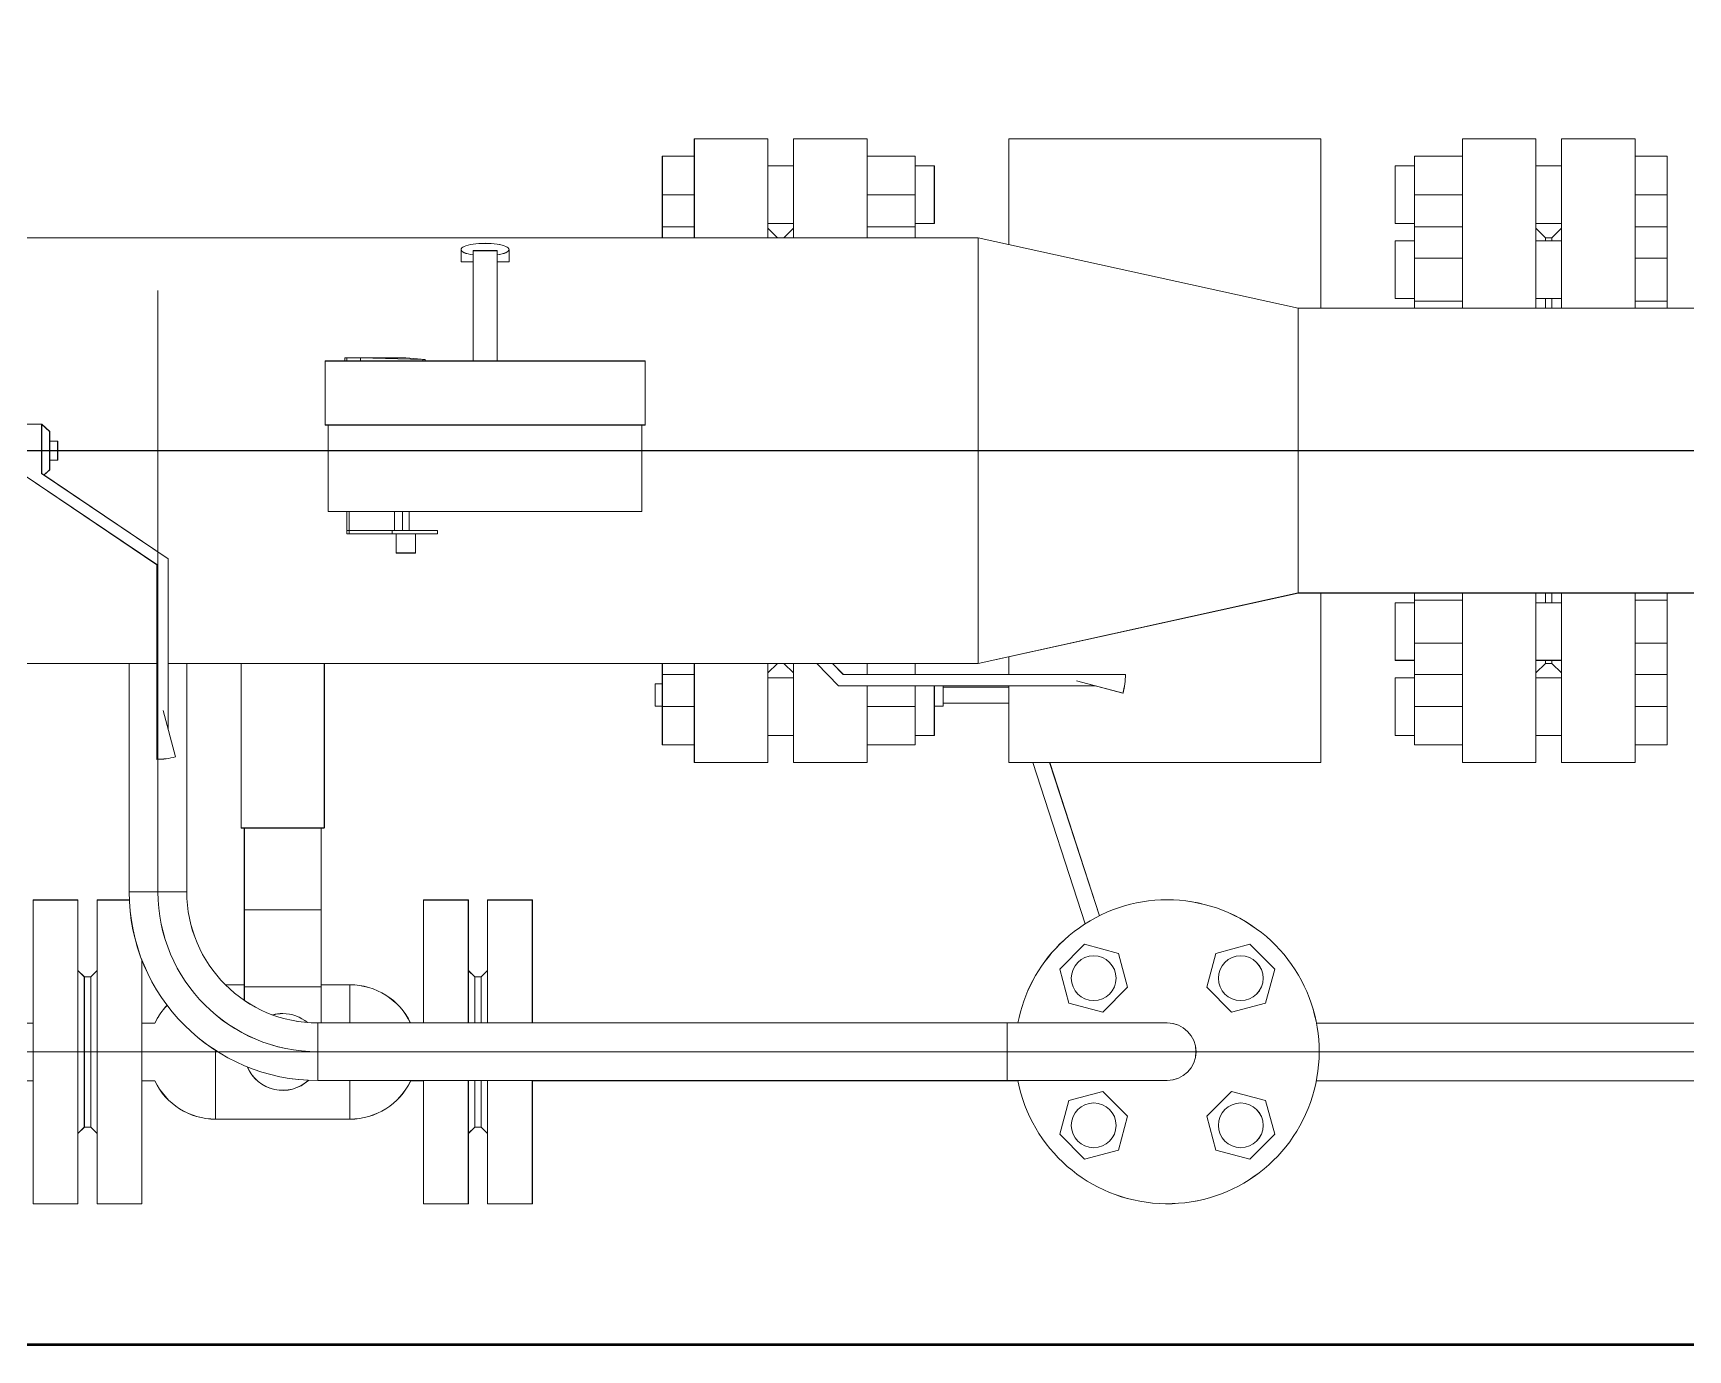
# Model space of a CAD drawing. Header units: millimetres. Extents: x -8689834 to 9419935, y 0 to 233063.
# Drawn here: x -419962 to -419445, y 215422 to 215834 of the extents above; entities that cross this region are included whole.
import ezdxf

# ---------------------------------------------------------------- set-up
doc = ezdxf.new("R2010")
doc.units = ezdxf.units.MM
doc.header["$MEASUREMENT"] = 0
doc.layers.get('0').update_dxf_attribs({"color": 250, "lineweight": 9})
doc.layers.add('25. ЗАЛИВКА ЗОН', color=7, linetype='Continuous', lineweight=0, transparency=0.2)
for name, color, linetype, lineweight in [('2D.ПроекцииПлан. Цвет-Ошибка', 5, 'ByLayer', 35), ('2D.ПроекцииПлан.Перекрытие', 7, 'ByLayer', 0), ('2D.ПроекцииПлан.Стена', 7, 'ByLayer', 0), ('2D.ПроекцииПлан.Т2 Цвет-5', 5, 'ByLayer', 50), ('ViewportFrames', 5, 'Continuous', 0), ('Осевые', 7, 'ByLayer', 0), ('Размеры координатных сеток', 7, 'Continuous', 0)]:
    doc.layers.add(name, color=color, linetype=linetype, lineweight=lineweight)
doc.styles.add('МОЭК-Проект', font='', dxfattribs={"oblique": 15})
doc.styles.get('МОЭК-Проект').set_extended_font_data('GOST_type_A')
doc.dimstyles.new('МОЭК', dxfattribs={"dimtxt": 2.5, "dimasz": 2.5, "dimexe": 1.5, "dimexo": 0.625, "dimgap": 1, "dimtad": 1, "dimdec": 0, "dimlfac": 50, "dimtxsty": 'МОЭК-Проект', "dimblk": 'OBLIQUE', "dimblk1": 'OBLIQUE', "dimblk2": 'OBLIQUE', "dimcen": 2.5, "dimdle": 1.5, "dimadec": 0, "dimazin": 2, "dimtfac": 0.75, "dimtdec": 4, "dimtmove": 1, "dimatfit": 3, "dimldrblk": 'NONE', "dimfxl": 1, "dimtfill": 1, "dimtolj": 1, "dimarcsym": 1})

# ---------------------------------------------------------------- blocks, each defined once
blk = doc.blocks.new('PROJECTION_BLOCK_{40f79fc0-2037-496e-b613-3880be569bae}')
at = {"layer": '2D.ПроекцииПлан. Цвет-Ошибка', "color": 0, "lineweight": -2}
for p, q in [((-2.94, 1.95), (-2.94, 1.379)), ((-2.94, 1.95), (-2.48, 1.95)), ((-2.48, 1.95), (-2.48, 1.379)), ((-2.32, 1.95), (-2.32, 1.33)), ((-2.32, 1.95), (-1.86, 1.95)), ((-1.86, 1.95), (-1.86, 1.33)), ((0.975, 1.95), (-0.975, 1.95)), ((-0.975, 1.95), (-0.975, 1.288)), ((0.975, 0.89), (0.975, 1.95)), ((1.86, 0.89), (1.86, 1.95)), ((2.32, 1.95), (1.86, 1.95)), ((2.32, 0.89), (2.32, 1.95)), ((2.48, 0.89), (2.48, 1.95)), ((2.94, 1.95), (2.48, 1.95)), ((2.94, 0.89), (2.94, 1.95)), ((-2.94, 1.84), (-3.14, 1.84)), ((-3.14, 1.6), (-3.14, 1.84)), ((-2.48, 1.78), (-2.32, 1.78)), ((-1.86, 1.84), (-1.56, 1.84)), ((-1.56, 1.84), (-1.56, 1.6)), ((-1.56, 1.78), (-1.44, 1.78)), ((-1.44, 1.42), (-1.44, 1.78)), ((1.44, 1.42), (1.44, 1.78)), ((1.56, 1.78), (1.44, 1.78)), ((1.56, 1.84), (1.56, 1.6)), ((1.86, 1.84), (1.56, 1.84)), ((2.48, 1.78), (2.32, 1.78)), ((2.94, 1.84), (3.14, 1.84)), ((3.14, 1.6), (3.14, 1.84)), ((-3.14, 1.399), (-3.14, 1.6)), ((-2.94, 1.6), (-3.14, 1.6)), ((-1.86, 1.6), (-1.56, 1.6)), ((-1.56, 1.6), (-1.56, 1.399)), ((1.56, 1.6), (1.56, 1.399)), ((1.86, 1.6), (1.56, 1.6)), ((2.94, 1.6), (3.14, 1.6)), ((3.14, 1.399), (3.14, 1.6)), ((-3.14, 1.33), (-3.14, 1.399)), ((-3.14, 1.399), (-2.94, 1.399)), ((-2.94, 1.379), (-2.94, 1.33)), ((-2.48, 1.42), (-2.32, 1.42)), ((-2.48, 1.39), (-2.42, 1.33)), ((-2.48, 1.379), (-2.48, 1.33)), ((-2.32, 1.39), (-2.38, 1.33)), ((-1.86, 1.399), (-1.56, 1.399)), ((-1.56, 1.42), (-1.44, 1.42)), ((-1.56, 1.399), (-1.56, 1.33)), ((1.56, 1.42), (1.44, 1.42)), ((1.86, 1.399), (1.56, 1.399)), ((1.56, 1.399), (1.56, 1.203)), ((2.48, 1.42), (2.32, 1.42)), ((2.32, 1.39), (2.38, 1.33)), ((2.48, 1.39), (2.42, 1.33)), ((3.14, 1.399), (2.94, 1.399)), ((3.14, 1.203), (3.14, 1.399)), ((1.44, 0.951), (1.44, 1.311)), ((1.56, 1.311), (1.44, 1.311)), ((2.48, 1.311), (2.32, 1.311)), ((2.38, 1.33), (2.38, 1.311)), ((2.38, 1.311), (2.38, 1.33)), ((2.42, 1.33), (2.38, 1.33)), ((2.42, 1.311), (2.42, 1.33)), ((2.42, 1.311), (2.42, 1.33)), ((1.56, 1.203), (1.56, 0.935)), ((1.86, 1.203), (1.56, 1.203)), ((2.94, 1.203), (3.14, 1.203)), ((3.14, 0.935), (3.14, 1.203)), ((1.56, 0.951), (1.44, 0.951)), ((1.56, 0.935), (1.56, 0.89)), ((1.86, 0.935), (1.56, 0.935)), ((2.48, 0.951), (2.32, 0.951)), ((2.38, 0.951), (2.38, 0.89)), ((2.38, 0.89), (2.38, 0.951)), ((2.42, 0.89), (2.42, 0.951)), ((2.42, 0.89), (2.42, 0.951)), ((2.94, 0.935), (3.14, 0.935)), ((3.14, 0.89), (3.14, 0.935)), ((0.975, -1.95), (0.975, -0.89)), ((1.56, -0.89), (1.56, -0.935)), ((1.86, -1.95), (1.86, -0.89)), ((2.32, -1.95), (2.32, -0.89)), ((2.38, -0.89), (2.38, -0.951)), ((2.38, -0.951), (2.38, -0.89)), ((2.42, -0.951), (2.42, -0.89)), ((2.42, -0.951), (2.42, -0.89)), ((2.48, -1.95), (2.48, -0.89)), ((2.94, -1.95), (2.94, -0.89)), ((3.14, -0.935), (3.14, -0.89)), ((1.44, -1.311), (1.44, -0.951)), ((1.56, -0.951), (1.44, -0.951)), ((1.86, -0.935), (1.56, -0.935)), ((1.56, -0.935), (1.56, -1.203)), ((2.48, -0.951), (2.32, -0.951)), ((2.94, -0.935), (3.14, -0.935)), ((3.14, -1.203), (3.14, -0.935)), ((1.86, -1.203), (1.56, -1.203)), ((1.56, -1.203), (1.56, -1.399)), ((3.14, -1.203), (2.94, -1.203)), ((3.14, -1.399), (3.14, -1.203)), ((-3.14, -1.399), (-3.14, -1.33)), ((-2.94, -1.33), (-2.94, -1.95)), ((-2.48, -1.33), (-2.48, -1.95)), ((-2.48, -1.39), (-2.42, -1.33)), ((-2.32, -1.39), (-2.38, -1.33)), ((-2.32, -1.33), (-2.32, -1.95)), ((-1.86, -1.33), (-1.86, -1.4)), ((-1.56, -1.33), (-1.56, -1.399)), ((-0.975, -1.288), (-0.975, -1.4)), ((1.56, -1.311), (1.44, -1.311)), ((2.48, -1.311), (2.32, -1.311)), ((2.32, -1.39), (2.38, -1.33)), ((2.38, -1.311), (2.38, -1.33)), ((2.38, -1.33), (2.38, -1.311)), ((2.42, -1.33), (2.38, -1.33)), ((2.42, -1.33), (2.42, -1.311)), ((2.42, -1.33), (2.42, -1.311)), ((2.48, -1.39), (2.42, -1.33)), ((-3.14, -1.6), (-3.14, -1.399)), ((-2.94, -1.399), (-3.14, -1.399)), ((-2.48, -1.42), (-2.32, -1.42)), ((-1.86, -1.399), (-1.56, -1.399)), ((-1.56, -1.399), (-1.56, -1.4)), ((1.44, -1.78), (1.44, -1.42)), ((1.56, -1.42), (1.44, -1.42)), ((1.56, -1.399), (1.56, -1.6)), ((1.86, -1.399), (1.56, -1.399)), ((2.48, -1.42), (2.32, -1.42)), ((2.94, -1.399), (3.14, -1.399)), ((3.14, -1.6), (3.14, -1.399)), ((-1.86, -1.47), (-1.86, -1.95)), ((-1.56, -1.47), (-1.56, -1.6)), ((-1.44, -1.78), (-1.44, -1.47)), ((-0.975, -1.47), (-0.975, -1.95)), ((-2.94, -1.6), (-3.14, -1.6)), ((-3.14, -1.84), (-3.14, -1.6)), ((-1.86, -1.6), (-1.56, -1.6)), ((-1.56, -1.6), (-1.56, -1.84)), ((1.86, -1.6), (1.56, -1.6)), ((1.56, -1.6), (1.56, -1.84)), ((2.94, -1.6), (3.14, -1.6)), ((3.14, -1.84), (3.14, -1.6)), ((-3.14, -1.84), (-2.94, -1.84)), ((-2.48, -1.78), (-2.32, -1.78)), ((-1.86, -1.84), (-1.56, -1.84)), ((-1.56, -1.78), (-1.44, -1.78)), ((1.56, -1.78), (1.44, -1.78)), ((1.86, -1.84), (1.56, -1.84)), ((2.48, -1.78), (2.32, -1.78)), ((3.14, -1.84), (2.94, -1.84)), ((-2.94, -1.95), (-2.48, -1.95)), ((-2.32, -1.95), (-1.86, -1.95)), ((-0.975, -1.95), (0.975, -1.95)), ((2.32, -1.95), (1.86, -1.95)), ((2.94, -1.95), (2.48, -1.95))]:
    blk.add_line(p, q, dxfattribs=at)
blk = doc.blocks.new('PROJECTION_BLOCK_{9aef8862-d905-4c53-a1ab-19362dcf61aa}')
at = {"layer": '2D.ПроекцииПлан.Т2 Цвет-5', "color": 0, "lineweight": -2}
for p, q in [((-3.62, -0.89), (-3.62, 0.89)), ((3.62, 0.89), (-3.62, 0.89)), ((3.62, -0.89), (-3.62, -0.89))]:
    blk.add_line(p, q, dxfattribs=at)
blk = doc.blocks.new('PROJECTION_BLOCK_{787d4f7b-bfe7-4a33-87eb-fbffb0af8409}')
at = {"layer": '2D.ПроекцииПлан.Т2 Цвет-5', "color": 0, "lineweight": -2}
for p, q in [((-1, 1.33), (-1, -1.33)), ((-1, 1.33), (1, 0.89)), ((1, 0.89), (1, -0.89)), ((-1, -1.33), (1, -0.89))]:
    blk.add_line(p, q, dxfattribs=at)
blk = doc.blocks.new('PROJECTION_BLOCK_{f973047a-b013-4ef5-a776-5f962734593d}')
at = {"layer": '2D.ПроекцииПлан.Т2 Цвет-5', "color": 0, "lineweight": -2}
for p, q in [((-0.15, 0.852), (-0.15, 0.929)), ((-0.15, 0.852), (-0.075, 0.852)), ((-0.075, 0.232), (-0.075, 0.922)), ((-0.075, 0.922), (0.075, 0.922)), ((0.075, 0.232), (0.075, 0.922)), ((0.075, 0.852), (0.15, 0.852)), ((0.15, 0.852), (0.15, 0.929)), ((-1, 0.232), (1, 0.232)), ((-1, -0.168), (-1, 0.232)), ((-0.877, 0.252), (-0.863, 0.252)), ((-0.877, 0.232), (-0.877, 0.252)), ((-0.877, 0.252), (-0.877, 0.232)), ((-0.877, 0.252), (-0.778, 0.252)), ((-0.863, 0.232), (-0.863, 0.252)), ((-0.389, 0.242), (-0.778, 0.252)), ((-0.778, 0.232), (-0.778, 0.252)), ((-0.778, 0.252), (-0.495, 0.252)), ((-0.495, 0.252), (-0.778, 0.252)), ((-0.778, 0.252), (-0.778, 0.232)), ((-0.375, 0.242), (-0.495, 0.252)), ((-0.389, 0.232), (-0.389, 0.242)), ((-0.389, 0.242), (-0.375, 0.242)), ((-0.375, 0.242), (-0.375, 0.232)), ((1, -0.168), (1, 0.232)), ((-1, -0.168), (1, -0.168)), ((-0.98, -0.708), (-0.98, -0.168)), ((0.98, -0.708), (0.98, -0.168)), ((-0.98, -0.708), (0.98, -0.708)), ((-0.863, -0.848), (-0.863, -0.708)), ((-0.849, -0.848), (-0.849, -0.708)), ((-0.566, -0.828), (-0.566, -0.708)), ((-0.515, -0.828), (-0.515, -0.708)), ((-0.475, -0.828), (-0.475, -0.708)), ((-0.863, -0.828), (-0.863, -0.848)), ((-0.863, -0.828), (-0.58, -0.828)), ((-0.863, -0.848), (-0.849, -0.848)), ((-0.863, -0.848), (-0.58, -0.848)), ((-0.297, -0.828), (-0.58, -0.828)), ((-0.58, -0.828), (-0.58, -0.848)), ((-0.58, -0.848), (-0.297, -0.848)), ((-0.555, -0.848), (-0.555, -0.968)), ((-0.435, -0.848), (-0.435, -0.968)), ((-0.297, -0.848), (-0.297, -0.828)), ((-0.537, -0.968), (-0.555, -0.968)), ((-0.435, -0.968), (-0.537, -0.968))]:
    blk.add_line(p, q, dxfattribs=at)
for start_param, end_param in [(0, 3.141593), (-3.141593, -2.094395), (-1.047198, 0)]:
    blk.add_ellipse((0, 0.929), major_axis=(0.15, 0), ratio=0.258819, start_param=start_param, end_param=end_param, dxfattribs=at)
blk = doc.blocks.new('PROJECTION_BLOCK_{eac735c9-7404-4fa7-95fc-d689f75407e3}')
at = {"layer": '2D.ПроекцииПлан.Т2 Цвет-5', "color": 0, "lineweight": -2}
for p, q in [((4.113, 1.33), (-4.113, 1.33)), ((4.113, -1.33), (4.113, 1.33)), ((-1.02, -1.33), (-4.113, -1.33)), ((4.113, -1.33), (-0.95, -1.33))]:
    blk.add_line(p, q, dxfattribs=at)
blk = doc.blocks.new('PROJECTION_BLOCK_{2543ad43-a226-4021-ac61-86359da577a0}')
at = {"layer": '2D.ПроекцииПлан.Т2 Цвет-5', "color": 0, "lineweight": -2}
for p, q in [((-0.964, 0.093), (-0.829, -0.047)), ((-0.867, 0.093), (-0.799, 0.023)), ((-0.799, 0.023), (0.684, 0.023)), ((0.964, 0.023), (0.684, 0.023)), ((-0.829, -0.047), (0.775, -0.047)), ((0.949, -0.093), (0.659, -0.016))]:
    blk.add_line(p, q, dxfattribs=at)
at = {"layer": '2D.ПроекцииПлан.Т2 Цвет-5', "color": 0, "lineweight": -2, "extrusion": (0, 0, -1)}
blk.add_arc((-0.514, 0.023), 0.45, 180, 195, dxfattribs=at)
blk = doc.blocks.new('PROJECTION_BLOCK_{0099ff60-5327-45ea-bb2b-74a73f36a97c}')
at = {"layer": '2D.ПроекцииПлан.Т2 Цвет-5', "color": 0, "lineweight": -2}
for p, q in [((-0.514, 1.195), (-0.456, 1.195)), ((-0.514, 1.195), (-0.514, 1.125)), ((-0.456, 1.195), (-0.34, 1.195)), ((-0.456, 1.195), (-0.456, 1.125)), ((-0.34, 1.125), (-0.34, 1.195)), ((-0.34, 1.195), (-0.283, 1.195)), ((-0.283, 1.195), (-0.283, 1.125)), ((-0.278, 1.125), (-0.518, 1.125)), ((-0.518, 1.125), (-0.518, 1.005)), ((-0.278, 1.125), (-0.278, 1.005)), ((-0.158, 0.975), (-0.638, 0.975)), ((-0.638, 0.975), (-0.638, 0.495)), ((-0.554, 1.005), (-0.571, 0.975)), ((-0.242, 1.005), (-0.554, 1.005)), ((-0.225, 0.975), (-0.242, 1.005)), ((-0.158, 0.495), (-0.158, 0.975)), ((-0.898, 0.735), (-0.898, 0.895)), ((-0.638, 0.895), (-0.898, 0.895)), ((-0.158, 0.885), (-0.088, 0.885)), ((-0.086, 0.735), (-0.158, 0.859)), ((-0.088, 0.738), (-0.088, 0.9)), ((0.062, 0.9), (-0.088, 0.9)), ((0.062, 0.592), (0.062, 0.9)), ((0.062, 0.9), (0.062, 0.592)), ((0.062, 0.9), (0.112, 0.855)), ((0.112, 0.855), (0.112, 0.615)), ((-0.898, 0.575), (-0.898, 0.735)), ((-0.158, 0.611), (-0.086, 0.735)), ((-0.088, 0.57), (-0.088, 0.732)), ((0.112, 0.795), (0.162, 0.795)), ((0.162, 0.795), (0.162, 0.675)), ((0.112, 0.675), (0.162, 0.675)), ((-0.638, 0.575), (-0.898, 0.575)), ((-0.158, 0.585), (-0.088, 0.585)), ((-0.031, 0.57), (-0.088, 0.57)), ((-0.054, 0.585), (0.782, 0.022)), ((0.062, 0.592), (0.852, 0.059)), ((0.075, 0.582), (0.112, 0.615)), ((-0.638, 0.495), (-0.158, 0.495)), ((-0.571, 0.495), (-0.554, 0.465)), ((-0.554, 0.465), (-0.242, 0.465)), ((-0.518, 0.465), (-0.518, 0.275)), ((-0.278, 0.465), (-0.278, 0.275)), ((-0.242, 0.465), (-0.225, 0.495)), ((-0.278, 0.275), (-0.518, 0.275)), ((-0.514, 0.275), (-0.514, 0.065)), ((-0.456, 0.275), (-0.456, 0.065)), ((-0.34, 0.275), (-0.34, 0.065)), ((-0.283, 0.275), (-0.283, 0.065)), ((-0.514, 0.065), (-0.456, 0.065)), ((-0.498, 0.05), (-0.498, 0.065)), ((-0.498, 0.05), (-0.298, 0.05)), ((-0.456, 0.065), (-0.34, 0.065)), ((-0.34, 0.065), (-0.283, 0.065)), ((-0.298, 0.05), (-0.298, 0.065)), ((0.782, 0.022), (0.782, -0.915)), ((0.852, 0.059), (0.852, -1.006)), ((-0.498, -0.02), (-0.298, -0.02)), ((-0.498, -0.055), (-0.498, -0.02)), ((-0.498, -0.055), (-0.298, -0.055)), ((-0.298, -0.055), (-0.298, -0.02)), ((0.782, -0.915), (0.782, -1.195)), ((0.821, -0.89), (0.898, -1.18))]:
    blk.add_line(p, q, dxfattribs=at)
for centre, radius, start, end in [((-0.398, 0.735), 0.27, 62.734, 117.266), ((-0.398, 0.735), 0.27, 0, 27.266), ((-0.398, 0.735), 0.27, 332.734, 0), ((-0.398, 0.735), 0.27, 242.734, 297.266), ((-0.478, 0.015), 0.04, 300, 60), ((0.782, -0.745), 0.45, 270, 285)]:
    blk.add_arc(centre, radius, start, end, dxfattribs=at)
at = {"layer": '2D.ПроекцииПлан.Т2 Цвет-5', "color": 0, "lineweight": -2, "extrusion": (0, 0, -1)}
blk.add_arc((0.318, 0.015), 0.04, 300, 60, dxfattribs=at)
blk = doc.blocks.new('PROJECTION_BLOCK_{782a4899-0395-4222-8cbe-6009c3b9041c}')
at = {"layer": '2D.ПроекцииПлан.Т2 Цвет-5', "color": 0, "lineweight": -2}
for p, q in [((-0.959, 0.18), (-0.959, -0.18)), ((-0.959, 0.18), (0.959, 0.18)), ((-0.959, -0.18), (0.959, -0.18))]:
    blk.add_line(p, q, dxfattribs=at)
blk = doc.blocks.new('PROJECTION_BLOCK_{c1f754e3-ccf4-437a-b261-e7addf58e54e}')
at = {"layer": '2D.ПроекцииПлан.Т2 Цвет-5', "color": 0, "lineweight": -2}
for p, q in [((-1.388, 0.75), (-1.343, 0.75)), ((-1.388, 0.61), (-1.388, 0.75)), ((0.412, 0.61), (0.412, 0.738)), ((0.822, 0.73), (0.412, 0.73)), ((0.822, 0.63), (0.412, 0.63)), ((-1.388, 0.61), (-1.343, 0.61)), ((0.357, 0.61), (0.412, 0.61)), ((1.299, -0.75), (0.972, 0.258)), ((1.388, -0.7), (1.077, 0.258))]:
    blk.add_line(p, q, dxfattribs=at)
blk = doc.blocks.new('PROJECTION_BLOCK_{b95b715c-2c53-486b-930b-affadbdb65af}')
at = {"layer": '2D.ПроекцииПлан.Т2 Цвет-5', "color": 0, "lineweight": -2}
for p, q in [((-0.18, 0.714), (-0.18, -0.714)), ((0.18, 0.714), (0.18, -0.714)), ((0.18, -0.714), (-0.18, -0.714))]:
    blk.add_line(p, q, dxfattribs=at)
blk = doc.blocks.new('PROJECTION_BLOCK_{b6b4ba71-8b97-4897-87f9-448b19a9906f}')
at = {"layer": '2D.ПроекцииПлан.Т2 Цвет-5', "color": 0, "lineweight": -2}
for p, q in [((-0.23, 0.59), (-0.59, 0.59)), ((0.59, -0.23), (0.59, -0.59))]:
    blk.add_line(p, q, dxfattribs=at)
for radius in [1.18, 0.82]:
    blk.add_arc((0.59, 0.59), radius, 180, 270, dxfattribs=at)
blk = doc.blocks.new('PROJECTION_BLOCK_{59750833-b031-40d6-897b-108e9d512d27}')
at = {"layer": '2D.ПроекцииПлан.Т2 Цвет-5', "color": 0, "lineweight": -2}
for p, q in [((-0.26, 1.69), (-0.26, 0.66)), ((0.26, 0.66), (0.26, 1.69)), ((-0.26, 0.66), (0.26, 0.66)), ((-0.24, 0.148), (-0.24, 0.66)), ((0.24, 0.148), (0.24, 0.66)), ((-1.56, 0.21), (-1.56, -1.69)), ((-1.56, 0.21), (-1.28, 0.21)), ((-1.28, 0.21), (-1.28, -1.69)), ((-1.16, 0.21), (-1.16, -1.69)), ((-1.16, 0.21), (-0.958, 0.21)), ((0.88, -0.559), (0.88, 0.21)), ((1.16, 0.21), (0.88, 0.21)), ((1.16, -0.559), (1.16, 0.21)), ((1.28, -0.559), (1.28, 0.21)), ((1.56, 0.21), (1.28, 0.21)), ((1.56, -0.559), (1.56, 0.21)), ((-0.24, -0.332), (-0.24, 0.148)), ((-0.24, 0.148), (0.24, 0.148)), ((0.24, -0.332), (0.24, 0.148)), ((-0.88, -0.164), (-0.88, -1.69)), ((-1.28, -0.23), (-1.24, -0.27)), ((-1.24, -0.27), (-1.24, -1.21)), ((-1.24, -0.27), (-1.24, -1.21)), ((-1.24, -0.27), (-1.2, -0.27)), ((-1.16, -0.23), (-1.2, -0.27)), ((-1.2, -0.27), (-1.2, -1.21)), ((-1.2, -1.21), (-1.2, -0.27)), ((1.16, -0.23), (1.2, -0.27)), ((1.2, -0.27), (1.2, -0.559)), ((1.2, -0.559), (1.2, -0.27)), ((1.24, -0.27), (1.2, -0.27)), ((1.28, -0.23), (1.24, -0.27)), ((1.24, -0.559), (1.24, -0.27)), ((1.24, -0.559), (1.24, -0.27)), ((-0.358, -0.32), (-0.24, -0.32)), ((-0.24, -0.417), (-0.24, -0.332)), ((-0.24, -0.332), (0.24, -0.332)), ((0.24, -0.32), (0.42, -0.32)), ((0.24, -0.559), (0.24, -0.332)), ((0.42, -0.32), (0.42, -0.559)), ((0.42, -0.32), (0.42, -0.559)), ((-0.88, -0.56), (-0.799, -0.56)), ((-0.42, -0.74), (-0.42, -0.73)), ((-0.42, -0.73), (-0.42, -1.16)), ((-0.42, -1.16), (-0.42, -0.74)), ((-0.88, -0.92), (-0.799, -0.92)), ((0.42, -0.919), (0.42, -1.16)), ((0.42, -0.919), (0.42, -1.16)), ((0.799, -0.92), (0.88, -0.92)), ((0.88, -1.69), (0.88, -0.919)), ((1.16, -1.69), (1.16, -0.919)), ((1.2, -0.919), (1.2, -1.21)), ((1.2, -1.072), (1.2, -0.919)), ((1.24, -1.072), (1.24, -0.919)), ((1.24, -1.072), (1.24, -0.919)), ((1.28, -1.411), (1.28, -0.919)), ((1.56, -1.411), (1.56, -0.919)), ((1.2, -1.21), (1.2, -1.072)), ((1.24, -1.21), (1.24, -1.072)), ((1.24, -1.21), (1.24, -1.072)), ((-1.28, -1.25), (-1.24, -1.21)), ((-1.24, -1.21), (-1.2, -1.21)), ((-1.16, -1.25), (-1.2, -1.21)), ((-0.42, -1.16), (0.42, -1.16)), ((1.16, -1.25), (1.2, -1.21)), ((1.24, -1.21), (1.2, -1.21)), ((1.28, -1.25), (1.24, -1.21)), ((1.28, -1.69), (1.28, -1.411)), ((1.56, -1.69), (1.56, -1.411)), ((-1.56, -1.69), (-1.28, -1.69)), ((-1.16, -1.69), (-0.88, -1.69)), ((1.16, -1.69), (0.88, -1.69)), ((1.56, -1.69), (1.28, -1.69))]:
    blk.add_line(p, q, dxfattribs=at)
at = {"layer": '2D.ПроекцииПлан.Т2 Цвет-5', "color": 0, "lineweight": -2, "extrusion": (0, 0, -1)}
for centre, start, end in [((-0.42, -0.74), 90, 154.4703), ((0.42, -0.74), 270, 334.6231)]:
    blk.add_arc(centre, 0.42, start, end, dxfattribs=at)
at = {"layer": '2D.ПроекцииПлан.Т2 Цвет-5', "color": 0, "lineweight": -2}
for centre, radius, start, end in [((-0.42, -0.74), 0.42, 136.0508, 154.6231), ((0, -0.74), 0.24, 90, 105.2244), ((0, -0.74), 0.24, 49.9332, 90), ((0, -0.74), 0.24, 202.8589, 312.2987), ((0.42, -0.74), 0.42, 270, 334.6231)]:
    blk.add_arc(centre, radius, start, end, dxfattribs=at)
blk = doc.blocks.new('PROJECTION_BLOCK_{3d2fa3e6-2522-46f5-bf56-b6b75d50a5a9}')
at = {"layer": '2D.ПроекцииПлан.Т2 Цвет-5', "color": 0, "lineweight": -2}
for p, q in [((-1.1, 0.18), (6.001, 0.18)), ((6.001, 0.18), (6.001, -0.18)), ((-6.001, -0.18), (-2.966, -0.18)), ((-1.1, -0.18), (6.001, -0.18))]:
    blk.add_line(p, q, dxfattribs=at)
blk = doc.blocks.new('PROJECTION_BLOCK_{d4457e8e-4ea7-4482-a057-92a87770f5a4}')
at = {"layer": '2D.ПроекцииПлан.Т2 Цвет-5', "color": 0, "lineweight": -2}
for p, q in [((-2.154, 0.18), (-2.154, -0.18)), ((-2.154, 0.18), (2.154, 0.18)), ((2.154, 0.18), (2.154, -0.18)), ((-2.154, -0.18), (2.154, -0.18))]:
    blk.add_line(p, q, dxfattribs=at)
blk = doc.blocks.new('PROJECTION_BLOCK_{3574b5de-ce65-4606-8559-b1767099a959}')
at = {"layer": '2D.ПроекцииПлан.Т2 Цвет-5', "color": 0, "lineweight": -2, "extrusion": (0, 0, -1)}
blk.add_arc((0.09, 0), 0.18, 90, 270, dxfattribs=at)
blk = doc.blocks.new('PROJECTION_BLOCK_{20cc4e83-486e-4d86-9d41-d2f095444188}')
at = {"layer": '2D.ПроекцииПлан.Т2 Цвет-5', "color": 0, "lineweight": -2}
for p, q in [((-0.59, 0.18), (-0.59, -0.18)), ((-0.59, 0.18), (0.41, 0.18)), ((-0.59, -0.18), (0.41, -0.18))]:
    blk.add_line(p, q, dxfattribs=at)
at = {"layer": '2D.ПроекцииПлан.Т2 Цвет-5', "color": 0, "lineweight": -2, "extrusion": (0, 0, -1)}
blk.add_arc((-0.41, 0), 0.18, 90, 270, dxfattribs=at)
blk = doc.blocks.new('PROJECTION_BLOCK_{f0e816a7-8f05-4a4d-a992-ab9527a8ec18}')
at = {"layer": '2D.ПроекцииПлан.Т2 Цвет-5', "color": 0, "lineweight": -2}
for p, q in [((-0.68, 0.516), (-0.525, 0.672)), ((-0.525, 0.672), (-0.313, 0.615)), ((0.296, 0.615), (0.508, 0.672)), ((0.508, 0.672), (0.663, 0.516)), ((-0.313, 0.615), (-0.256, 0.403)), ((0.239, 0.403), (0.296, 0.615)), ((-0.623, 0.304), (-0.68, 0.516)), ((0.663, 0.516), (0.606, 0.304)), ((-0.256, 0.403), (-0.411, 0.248)), ((0.394, 0.248), (0.239, 0.403)), ((-0.411, 0.248), (-0.623, 0.304)), ((0.606, 0.304), (0.394, 0.248)), ((-0.68, -0.516), (-0.623, -0.304)), ((-0.623, -0.304), (-0.411, -0.248)), ((-0.411, -0.248), (-0.256, -0.403)), ((0.239, -0.403), (0.394, -0.248)), ((0.394, -0.248), (0.606, -0.304)), ((0.606, -0.304), (0.663, -0.516)), ((-0.256, -0.403), (-0.313, -0.615)), ((0.296, -0.615), (0.239, -0.403)), ((-0.525, -0.672), (-0.68, -0.516)), ((0.663, -0.516), (0.508, -0.672)), ((-0.313, -0.615), (-0.525, -0.672)), ((0.508, -0.672), (0.296, -0.615))]:
    blk.add_line(p, q, dxfattribs=at)
for centre in [(-0.468, 0.46), (0.451, 0.46), (-0.468, -0.46), (0.451, -0.46)]:
    blk.add_circle(centre, 0.14, dxfattribs=at)
at = {"layer": '2D.ПроекцииПлан.Т2 Цвет-5', "color": 0, "lineweight": -2, "extrusion": (0, 0, -1)}
for start, end in [(45, 349.0779), (10.9221, 45)]:
    blk.add_arc((0.009, 0), 0.95, start, end, dxfattribs=at)
blk = doc.blocks.new('PROJECTION_BLOCK_{25533c63-e453-4365-8dfa-2ec454d2823b}')
at = {"layer": '2D.ПроекцииПлан.Стена', "color": 0, "lineweight": -2}
blk.add_line((40.784, 1.2), (-40.784, 1.2), dxfattribs=at)
blk = doc.blocks.new('PROJECTION_BLOCK_{8d3e9854-b282-401c-8f6e-8e0ac5b7d451}')
at = {"layer": '2D.ПроекцииПлан.Перекрытие', "color": 0, "lineweight": -2}
blk.add_line((-39.617, -56.865), (39.617, -56.882), dxfattribs=at)
blk = doc.blocks.new('*U1750')
at = {"layer": 'Осевые', "lineweight": 13}
for p, q in [((-132.18, 48.995), (-132.18, 52.753)), ((-162.599, 51.753), (-103.095, 51.753)), ((-134.879, 47.994), (-116.839, 47.994)), ((-131.18, 47.995), (-125.873, 47.995))]:
    blk.add_line(p, q, dxfattribs=at)
blk.add_arc((-131.18, 48.995), 1, 180, 270, dxfattribs=at)
at = {"layer": '2D.ПроекцииПлан. Цвет-Ошибка', "lineweight": 13}
blk.add_blockref('PROJECTION_BLOCK_{40f79fc0-2037-496e-b613-3880be569bae}', (-125.888, 51.753), dxfattribs=at)
at = {"layer": '2D.ПроекцииПлан.Перекрытие', "lineweight": 13}
blk.add_blockref('PROJECTION_BLOCK_{8d3e9854-b282-401c-8f6e-8e0ac5b7d451}', (-128.334, 103.044), dxfattribs=at)
at = {"layer": '2D.ПроекцииПлан.Стена', "lineweight": 13}
blk.add_blockref('PROJECTION_BLOCK_{25533c63-e453-4365-8dfa-2ec454d2823b}', (-127.147, 44.961), dxfattribs=at)
at = {"layer": '2D.ПроекцииПлан.Т2 Цвет-5', "lineweight": 13}
for name, p in [('PROJECTION_BLOCK_{eac735c9-7404-4fa7-95fc-d689f75407e3}', (-131.167, 51.753)), ('PROJECTION_BLOCK_{787d4f7b-bfe7-4a33-87eb-fbffb0af8409}', (-126.055, 51.753)), ('PROJECTION_BLOCK_{f973047a-b013-4ef5-a776-5f962734593d}', (-130.136, 52.081)), ('PROJECTION_BLOCK_{9aef8862-d905-4c53-a1ab-19362dcf61aa}', (-121.435, 51.753)), ('PROJECTION_BLOCK_{0099ff60-5327-45ea-bb2b-74a73f36a97c}', (-132.969, 51.018)), ('PROJECTION_BLOCK_{59750833-b031-40d6-897b-108e9d512d27}', (-131.4, 48.734)), ('PROJECTION_BLOCK_{b95b715c-2c53-486b-930b-affadbdb65af}', (-132.18, 49.709)), ('PROJECTION_BLOCK_{2543ad43-a226-4021-ac61-86359da577a0}', (-127.098, 50.33)), ('PROJECTION_BLOCK_{c1f754e3-ccf4-437a-b261-e7addf58e54e}', (-127.684, 49.545)), ('PROJECTION_BLOCK_{f0e816a7-8f05-4a4d-a992-ab9527a8ec18}', (-125.864, 47.995)), ('PROJECTION_BLOCK_{b6b4ba71-8b97-4897-87f9-448b19a9906f}', (-131.77, 48.405)), ('PROJECTION_BLOCK_{782a4899-0395-4222-8cbe-6009c3b9041c}', (-133.92, 47.994)), ('PROJECTION_BLOCK_{d4457e8e-4ea7-4482-a057-92a87770f5a4}', (-129.026, 47.995)), ('PROJECTION_BLOCK_{3d2fa3e6-2522-46f5-bf56-b6b75d50a5a9}', (-123.84, 47.994)), ('PROJECTION_BLOCK_{20cc4e83-486e-4d86-9d41-d2f095444188}', (-126.283, 47.995)), ('PROJECTION_BLOCK_{3574b5de-ce65-4606-8559-b1767099a959}', (-125.783, 47.995))]:
    blk.add_blockref(name, p, dxfattribs=at)
blk = doc.blocks.new('_Oblique')
at = {"color": 0, "linetype": 'ByBlock', "lineweight": -2}
blk.add_line((-0.5, -0.5), (0.5, 0.5), dxfattribs=at)
blk = doc.blocks.new('*D1910')
at = {"layer": 'Размеры координатных сеток', "color": 0, "lineweight": -2, "ltscale": 100, "transparency": 16777216}
for p, q in [((-424651.73, 229896.15), (-424651.73, 215422.32)), ((-417750.76, 229894.65), (-424653.23, 229894.65)), ((-417753.89, 215423.82), (-424653.23, 215423.82))]:
    blk.add_line(p, q, dxfattribs=at)
at = {"layer": 'Размеры координатных сеток', "color": 0, "lineweight": -2, "ltscale": 100, "transparency": 16777216, "xscale": 2.5, "yscale": 2.5, "zscale": 2.5}
for p, rotation in [((-424651.73, 229894.65), 90), ((-424651.73, 215423.82), 270)]:
    blk.add_blockref('_Oblique', p, dxfattribs=dict(at, rotation=rotation))
at = {"layer": 'Размеры координатных сеток', "color": 0, "lineweight": 13, "ltscale": 100, "transparency": 16777216, "insert": (-424653.98, 222659.23), "char_height": 2.5, "attachment_point": 5, "rotation": 90, "style": 'МОЭК-Проект', "bg_fill": 3, "box_fill_scale": 1.25, "bg_fill_color": 256, "bg_fill_true_color": 13158600, "bg_fill_transparency": 0}
blk.add_mtext('\\A1;723542', dxfattribs=at)
blk = doc.blocks.new('_None')
blk = doc.blocks.new('*D1947')
at = {"layer": '25. ЗАЛИВКА ЗОН', "color": 0, "lineweight": -2, "transparency": 16777216}
for p, q in [((-420177.5, 217027.16), (-419398.87, 217027.16)), ((-419400.37, 217028.66), (-419400.37, 215701.9)), ((-420219.64, 215703.4), (-419398.87, 215703.4))]:
    blk.add_line(p, q, dxfattribs=at)
at = {"layer": '25. ЗАЛИВКА ЗОН', "color": 0, "lineweight": -2, "transparency": 16777216, "xscale": 2.5, "yscale": 2.5, "zscale": 2.5}
for p, rotation in [((-419400.37, 217027.16), 90), ((-419400.37, 215703.4), 270)]:
    blk.add_blockref('_Oblique', p, dxfattribs=dict(at, rotation=rotation))
at = {"layer": '25. ЗАЛИВКА ЗОН', "color": 0, "lineweight": 13, "transparency": 16777216, "insert": (-419402.62, 216365.28), "char_height": 2.5, "attachment_point": 5, "rotation": 90, "style": 'МОЭК-Проект', "bg_fill": 3, "box_fill_scale": 1.25, "bg_fill_color": 256, "bg_fill_true_color": 13158600, "bg_fill_transparency": 0}
blk.add_mtext('\\A1;66190', dxfattribs=at)
blk = doc.blocks.new('*D1949')
at = {"layer": '25. ЗАЛИВКА ЗОН', "color": 0, "lineweight": -2, "transparency": 16777216}
for p, q in [((-420291.25, 215703.4), (-416297.31, 215703.4)), ((-416298.81, 215704.9), (-416298.81, 215422.29)), ((-420291.25, 215423.79), (-416297.31, 215423.79))]:
    blk.add_line(p, q, dxfattribs=at)
at = {"layer": '25. ЗАЛИВКА ЗОН', "color": 0, "lineweight": -2, "transparency": 16777216, "xscale": 2.5, "yscale": 2.5, "zscale": 2.5}
for p, rotation in [((-416298.81, 215703.4), 90), ((-416298.81, 215423.79), 270)]:
    blk.add_blockref('_Oblique', p, dxfattribs=dict(at, rotation=rotation))
at = {"layer": '25. ЗАЛИВКА ЗОН', "color": 0, "lineweight": 13, "transparency": 16777216, "insert": (-416301.06, 215563.6), "char_height": 2.5, "attachment_point": 5, "rotation": 90, "style": 'МОЭК-Проект', "bg_fill": 3, "box_fill_scale": 1.25, "bg_fill_color": 256, "bg_fill_true_color": 13158600, "bg_fill_transparency": 0}
blk.add_mtext('\\A1;13980', dxfattribs=at)

msp = doc.modelspace()

# ---------------------------------------------------------------- block references
at = {"layer": 'ViewportFrames', "lineweight": 13, "ltscale": 100, "xscale": 50, "yscale": 50, "zscale": 50}
msp.add_blockref('*U1750', (-413314.257, 213115.736), dxfattribs=at)

# ---------------------------------------------------------------- next in the draw order: linework, layer by layer
at = {"layer": '2D.ПроекцииПлан.Перекрытие', "color": 0, "lineweight": -2}
msp.add_line((-421711.792, 215424.67), (-417750.138, 215423.815), dxfattribs=at)
at = {"layer": 'Осевые', "lineweight": 13}
for p, q in [((-419923.25, 215565.483), (-419923.25, 215753.398)), ((-421444.194, 215703.398), (-418468.985, 215703.398)), ((-420058.192, 215515.433), (-419156.195, 215515.433)), ((-419873.25, 215515.483), (-419607.883, 215515.483))]:
    msp.add_line(p, q, dxfattribs=at)
msp.add_arc((-419873.25, 215565.483), 50, 180, 270, dxfattribs=at)

# ---------------------------------------------------------------- next in the draw order: block references
at = {"layer": '2D.ПроекцииПлан. Цвет-Ошибка', "lineweight": 13, "xscale": 50, "yscale": 50, "zscale": 50}
msp.add_blockref('PROJECTION_BLOCK_{40f79fc0-2037-496e-b613-3880be569bae}', (-419608.648, 215703.398), dxfattribs=at)
at = {"layer": '2D.ПроекцииПлан.Стена', "lineweight": 13, "xscale": 50, "yscale": 50, "zscale": 50}
msp.add_blockref('PROJECTION_BLOCK_{25533c63-e453-4365-8dfa-2ec454d2823b}', (-419671.59, 215363.793), dxfattribs=at)
at = {"layer": '2D.ПроекцииПлан.Т2 Цвет-5', "lineweight": 13, "xscale": 50, "yscale": 50, "zscale": 50}
for name, p in [('PROJECTION_BLOCK_{eac735c9-7404-4fa7-95fc-d689f75407e3}', (-419872.62, 215703.398)), ('PROJECTION_BLOCK_{f973047a-b013-4ef5-a776-5f962734593d}', (-419821.058, 215719.81)), ('PROJECTION_BLOCK_{787d4f7b-bfe7-4a33-87eb-fbffb0af8409}', (-419616.985, 215703.398)), ('PROJECTION_BLOCK_{9aef8862-d905-4c53-a1ab-19362dcf61aa}', (-419385.985, 215703.398)), ('PROJECTION_BLOCK_{0099ff60-5327-45ea-bb2b-74a73f36a97c}', (-419962.685, 215666.648)), ('PROJECTION_BLOCK_{59750833-b031-40d6-897b-108e9d512d27}', (-419884.274, 215552.415)), ('PROJECTION_BLOCK_{b95b715c-2c53-486b-930b-affadbdb65af}', (-419923.25, 215601.191)), ('PROJECTION_BLOCK_{2543ad43-a226-4021-ac61-86359da577a0}', (-419669.132, 215632.236)), ('PROJECTION_BLOCK_{c1f754e3-ccf4-437a-b261-e7addf58e54e}', (-419698.474, 215592.982)), ('PROJECTION_BLOCK_{f0e816a7-8f05-4a4d-a992-ab9527a8ec18}', (-419607.453, 215515.483)), ('PROJECTION_BLOCK_{b6b4ba71-8b97-4897-87f9-448b19a9906f}', (-419902.75, 215535.983)), ('PROJECTION_BLOCK_{d4457e8e-4ea7-4482-a057-92a87770f5a4}', (-419765.567, 215515.483)), ('PROJECTION_BLOCK_{3d2fa3e6-2522-46f5-bf56-b6b75d50a5a9}', (-419506.235, 215515.433)), ('PROJECTION_BLOCK_{20cc4e83-486e-4d86-9d41-d2f095444188}', (-419628.383, 215515.483)), ('PROJECTION_BLOCK_{3574b5de-ce65-4606-8559-b1767099a959}', (-419603.383, 215515.483))]:
    msp.add_blockref(name, p, dxfattribs=at)

# ---------------------------------------------------------------- next in the draw order: dimensions: what is measured, and where the dimension line sits
at = {"layer": 'Размеры координатных сеток', "lineweight": 13, "ltscale": 100}
dim = msp.add_linear_dim(base=(-424651.725, 215423.815), p1=(-417750.138, 229894.646), p2=(-417753.262, 215423.815), angle=90, dimstyle='МОЭК', override={"dimscale": 1, "dimlfac": 50}, dxfattribs=at)
dim.commit()
dim.dimension.update_dxf_attribs({"geometry": '*D1910', "text_midpoint": (-424653.975, 222659.23)})

# ---------------------------------------------------------------- next in the draw order: dimensions: what is measured, and where the dimension line sits
at = {"layer": '25. ЗАЛИВКА ЗОН', "lineweight": 13}
dim = msp.add_linear_dim(base=(-419400.366, 215703.398), p1=(-420178.127, 217027.162), p2=(-420220.265, 215703.398), angle=90, dimstyle='МОЭК', override={"dimrnd": 10}, dxfattribs=at)
dim.commit()
dim.dimension.update_dxf_attribs({"geometry": '*D1947', "text_midpoint": (-419402.616, 216365.28)})

# ---------------------------------------------------------------- next in the draw order: dimensions: what is measured, and where the dimension line sits
dim = msp.add_linear_dim(base=(-416298.805, 215423.793), p1=(-420291.877, 215703.398), p2=(-420291.877, 215423.793), angle=90, dimstyle='МОЭК', override={"dimrnd": 10}, dxfattribs=at)
dim.commit()
dim.dimension.update_dxf_attribs({"geometry": '*D1949', "text_midpoint": (-416301.055, 215563.595)})

doc.saveas('drawing.dxf')
